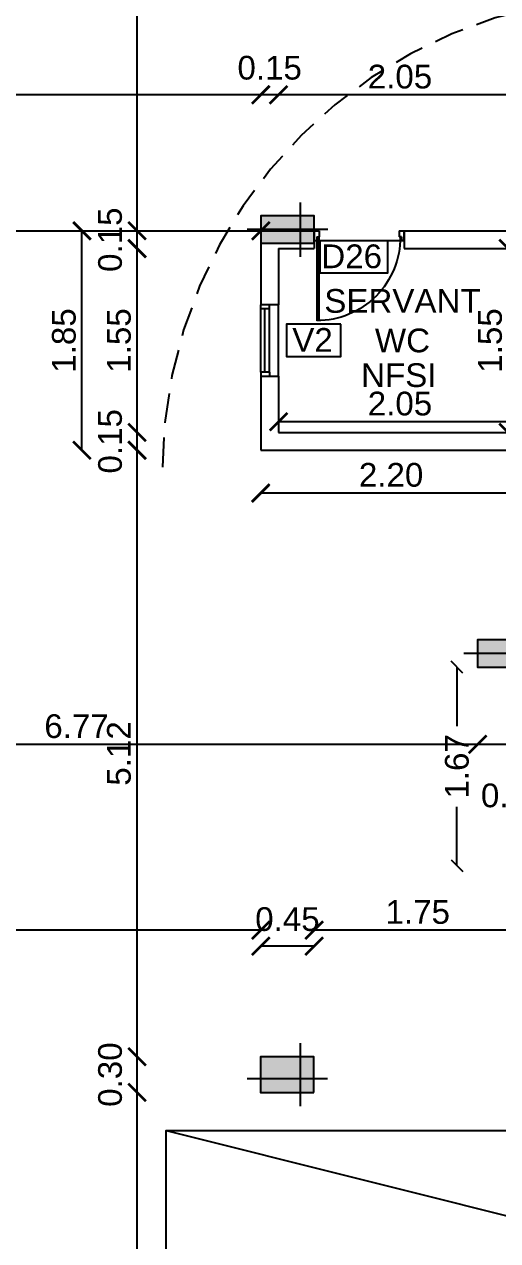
# Model space of a CAD drawing. Header units: metres. Extents: x 2130 to 3135, y 5414 to 5819.
# Drawn here: x 2812.09 to 2816.08, y 5635.48 to 5645.73 of the extents above; entities that cross this region are included whole.
import ezdxf

# ---------------------------------------------------------------- set-up
doc = ezdxf.new("R2010")
doc.units = ezdxf.units.M
doc.header["$MEASUREMENT"] = 0
doc.header["$PDMODE"] = 34
doc.linetypes.add('HIDDEN', pattern=[0.375, 0.25, -0.125])
doc.linetypes.add('PHANTOM2', pattern=[1.25, 0.625, -0.125, 0.125, -0.125, 0.125, -0.125])
doc.layers.get('0').update_dxf_attribs({"lineweight": 18})
doc.layers.get('Defpoints').update_dxf_attribs({"lineweight": 18})
for name, color, linetype in [('BLK_1_FLR_0_EXIT_WIDTH_STAIR', 1, 'Continuous'), ('CMDA CAR', 30, 'Continuous'), ('col', 1, 'Continuous'), ('DIM', 8, 'Continuous'), ('JD', 3, 'Continuous'), ('WALL', 2, 'Continuous'), ('WIN', 5, 'Continuous')]:
    doc.layers.add(name, color=color, linetype=linetype)
doc.layers.add('text', color=7, linetype='Continuous', lineweight=25)
doc.layers.add('text @ 1', color=7, linetype='Continuous', lineweight=25)
doc.styles.add('A1', font='arial.ttf')
doc.styles.add('R1', font='arial.ttf')
doc.styles.get("Standard").update_dxf_attribs({"font": 'arial.ttf'})
doc.dimstyles.new('app', dxfattribs={"dimtxt": 0.2, "dimasz": 0.1, "dimexe": 0.18, "dimexo": 0.0625, "dimgap": 0.09, "dimtad": 0, "dimzin": 0, "dimdsep": 46, "dimtxsty": 'Standard', "dimblk": 'OBLIQUE', "dimcen": 0.09, "dimse1": 1, "dimse2": 1, "dimclre": 8, "dimadec": 0, "dimazin": 0, "dimtfac": 1, "dimtofl": 0, "dimtmove": 0, "dimatfit": 3, "dimfxl": 0, "dimtolj": 1, "dimtzin": 0, "dimarcsym": 0})
doc.dimstyles.new('DIM-CMDA', dxfattribs={"dimtxt": 0.2, "dimasz": 0.15, "dimexe": 0.05, "dimexo": 0.0625, "dimgap": 0.05, "dimtad": 1, "dimzin": 1, "dimdsep": 46, "dimtxsty": 'R1', "dimblk": 'ARCHTICK', "dimcen": 0.09, "dimse1": 1, "dimse2": 1, "dimclrd": 8, "dimclre": 8, "dimadec": 0, "dimazin": 0, "dimtm": 1e-09, "dimtfac": 1, "dimtofl": 0, "dimtmove": 2, "dimatfit": 3, "dimfxl": 0, "dimtolj": 1, "dimtzin": 0, "dimlwd": -1, "dimlwe": -1, "dimarcsym": 0})

# ---------------------------------------------------------------- blocks, each defined once
blk = doc.blocks.new('CAR - 1')
at = {"color": 0}
blk.add_lwpolyline([(-1250, 0), (1250, 0), (1250, 5000), (-1250, 5000)], close=True, dxfattribs=at)
blk.add_lwpolyline([(1250, 0), (0, 5000), (-1250, 0), (1250, 0)], dxfattribs=at)
blk = doc.blocks.new('A$C52CC7759')
at = {"color": 0, "linetype": 'HIDDEN'}
for radius in [7, 4]:
    blk.add_arc((4, 0), radius, 90, 180, dxfattribs=at)
blk = doc.blocks.new('300x450')
blk.add_hatch(color=0).paths.add_polyline_path([(1602.841, -173.858), (1603.141, -173.858), (1603.141, -174.308), (1602.841, -174.308)])
at = {"color": 0}
for p, q in [((1602.956, -173.743), (1602.956, -174.423)), ((1602.726, -173.973), (1603.256, -173.973))]:
    blk.add_line(p, q, dxfattribs=at)
blk.add_lwpolyline([(1602.841, -173.858), (1603.141, -173.858), (1603.141, -174.308), (1602.841, -174.308)], close=True, dxfattribs=at)
blk = doc.blocks.new('230x600')
blk.add_hatch(color=0).paths.add_polyline_path([(1593.962, -175.039), (1594.192, -175.039), (1594.192, -175.639), (1593.962, -175.639)])
at = {"color": 0}
for p, q in [((1594.077, -174.924), (1594.077, -175.754)), ((1593.847, -175.154), (1594.307, -175.154))]:
    blk.add_line(p, q, dxfattribs=at)
blk.add_lwpolyline([(1593.962, -175.039), (1594.192, -175.039), (1594.192, -175.639), (1593.962, -175.639)], close=True, dxfattribs=at)
blk = doc.blocks.new('A$C43150011')
at = {"layer": 'WIN'}
for p, q in [((0.667, 0.75), (0.749, 0.75)), ((0.667, 0.75), (0.667, 0.728)), ((0.698, 0.728), (0.667, 0.728)), ((0.698, 0.728), (0.698, 0.708)), ((0.749, 0.708), (0.749, 0.75)), ((0.749, 0.708), (0.698, 0.708)), ((0.698, 0.023), (0, 0.023)), ((0.698, 0.04), (0.001, 0.04)), ((0.667, 0), (0.667, 0.022)), ((0.698, 0.022), (0.667, 0.022)), ((0.667, 0), (0.749, 0)), ((0.749, 0.042), (0.698, 0.042)), ((0.698, 0.022), (0.698, 0.042)), ((0.749, 0), (0.749, 0.042))]:
    blk.add_line(p, q, dxfattribs=at)
blk.add_lwpolyline([(0.667, 0), (0.667, 0.75)], dxfattribs=at)
blk.add_arc((0.694, 0.025), 0.693, 89.6455, 180.1793, dxfattribs=at)
blk = doc.blocks.new('*U12')
at = {"color": 0}
for p, q in [((0, 0), (0, 0.6)), ((0.075, 0.567), (0.075, 0.6)), ((0.075, 0.033), (0.075, 0.567)), ((0.075, 0.567), (0.15, 0.567)), ((0.117, 0.033), (0.117, 0.567)), ((0.15, 0.567), (0.15, 0.6)), ((0.15, 0.033), (0.15, 0.567)), ((0.075, 0.033), (0.15, 0.033)), ((0.075, 0.033), (0.075, 0)), ((0.15, 0.033), (0.15, 0))]:
    blk.add_line(p, q, dxfattribs=at)
blk = doc.blocks.new('230x450')
blk.add_hatch(color=0).paths.add_polyline_path([(1594.873, -175.039), (1595.103, -175.039), (1595.103, -175.489), (1594.873, -175.489)])
at = {"color": 0}
for p, q in [((1594.988, -174.924), (1594.988, -175.604)), ((1594.758, -175.154), (1595.218, -175.154))]:
    blk.add_line(p, q, dxfattribs=at)
blk.add_lwpolyline([(1594.873, -175.039), (1595.103, -175.039), (1595.103, -175.489), (1594.873, -175.489)], close=True, dxfattribs=at)
blk = doc.blocks.new('_ArchTick')
at = {"color": 0, "linetype": 'ByBlock', "const_width": 0.15}
blk.add_lwpolyline([(-0.5, -0.5), (0.5, 0.5)], dxfattribs=at)
blk = doc.blocks.new('*D800')
at = {"layer": 'Defpoints', "color": 0}
for p in [(2814.232, 5645.139), (2814.232, 5643.531), (2816.282, 5643.531)]:
    blk.add_point(p, dxfattribs=at)
at = {"layer": 'DIM', "color": 8}
blk.add_line((2816.282, 5645.139), (2814.232, 5645.139), dxfattribs=at)
at = {"layer": 'DIM', "color": 8, "xscale": 0.15, "yscale": 0.15, "zscale": 0.15, "rotation": 180}
blk.add_blockref('_ArchTick', (2814.232, 5645.139), dxfattribs=at)
at = {"layer": 'DIM', "color": 8, "xscale": 0.15, "yscale": 0.15, "zscale": 0.15}
blk.add_blockref('_ArchTick', (2816.282, 5645.139), dxfattribs=at)
at = {"layer": 'DIM', "color": 0, "insert": (2815.257, 5645.291), "char_height": 0.2, "attachment_point": 5, "style": 'R1'}
blk.add_mtext('\\A1;2.05', dxfattribs=at)
blk = doc.blocks.new('*D801')
at = {"layer": 'Defpoints', "color": 0}
for p in [(2814.082, 5645.139), (2814.082, 5643.554), (2814.232, 5643.531)]:
    blk.add_point(p, dxfattribs=at)
at = {"layer": 'DIM', "color": 8}
blk.add_line((2814.232, 5645.139), (2814.082, 5645.139), dxfattribs=at)
at = {"layer": 'DIM', "color": 8, "xscale": 0.15, "yscale": 0.15, "zscale": 0.15, "rotation": 180}
blk.add_blockref('_ArchTick', (2814.082, 5645.139), dxfattribs=at)
at = {"layer": 'DIM', "color": 8, "xscale": 0.15, "yscale": 0.15, "zscale": 0.15}
blk.add_blockref('_ArchTick', (2814.232, 5645.139), dxfattribs=at)
at = {"layer": 'DIM', "color": 0, "insert": (2814.157, 5645.366), "char_height": 0.2, "attachment_point": 5, "style": 'R1'}
blk.add_mtext('\\A1;0.15', dxfattribs=at)
blk = doc.blocks.new('*D802')
at = {"layer": 'Defpoints', "color": 0}
for p in [(2809.142, 5645.139), (2809.142, 5643.542), (2814.082, 5643.554)]:
    blk.add_point(p, dxfattribs=at)
at = {"layer": 'DIM', "color": 8}
blk.add_line((2814.082, 5645.139), (2809.142, 5645.139), dxfattribs=at)
at = {"layer": 'DIM', "color": 8, "xscale": 0.15, "yscale": 0.15, "zscale": 0.15, "rotation": 180}
blk.add_blockref('_ArchTick', (2809.142, 5645.139), dxfattribs=at)
at = {"layer": 'DIM', "color": 8, "xscale": 0.15, "yscale": 0.15, "zscale": 0.15}
blk.add_blockref('_ArchTick', (2814.082, 5645.139), dxfattribs=at)
at = {"layer": 'DIM', "color": 0, "insert": (2811.612, 5645.291), "char_height": 0.2, "attachment_point": 5, "style": 'R1'}
blk.add_mtext('\\A1;4.94', dxfattribs=at)
blk = doc.blocks.new('*D808')
at = {"layer": 'Defpoints', "color": 0}
for p in [(2809.142, 5640.242), (2815.912, 5640.312), (2815.912, 5639.662)]:
    blk.add_point(p, dxfattribs=at)
at = {"layer": 'DIM', "color": 8}
blk.add_line((2809.142, 5639.662), (2815.912, 5639.662), dxfattribs=at)
at = {"layer": 'DIM', "color": 8, "xscale": 0.15, "yscale": 0.15, "zscale": 0.15, "rotation": 180}
blk.add_blockref('_ArchTick', (2809.142, 5639.662), dxfattribs=at)
at = {"layer": 'DIM', "color": 8, "xscale": 0.15, "yscale": 0.15, "zscale": 0.15}
blk.add_blockref('_ArchTick', (2815.912, 5639.662), dxfattribs=at)
at = {"layer": 'DIM', "color": 0, "insert": (2812.527, 5639.814), "char_height": 0.2, "attachment_point": 5, "style": 'R1'}
blk.add_mtext('\\A1;6.77', dxfattribs=at)
blk = doc.blocks.new('*D809')
at = {"layer": 'Defpoints', "color": 0}
for p in [(2815.912, 5640.312), (2816.512, 5640.312), (2816.512, 5639.662)]:
    blk.add_point(p, dxfattribs=at)
at = {"layer": 'DIM', "color": 8}
blk.add_line((2815.912, 5639.662), (2816.512, 5639.662), dxfattribs=at)
at = {"layer": 'DIM', "color": 8, "xscale": 0.15, "yscale": 0.15, "zscale": 0.15, "rotation": 180}
blk.add_blockref('_ArchTick', (2815.912, 5639.662), dxfattribs=at)
at = {"layer": 'DIM', "color": 8, "xscale": 0.15, "yscale": 0.15, "zscale": 0.15}
blk.add_blockref('_ArchTick', (2816.512, 5639.662), dxfattribs=at)
at = {"layer": 'DIM', "color": 0, "insert": (2816.212, 5639.23), "char_height": 0.2, "attachment_point": 5, "style": 'R1'}
blk.add_mtext('\\A1;0.60', dxfattribs=at)
blk = doc.blocks.new('*D698')
at = {"layer": 'Defpoints', "color": 0}
for p in [(2814.532, 5638.095), (2816.282, 5637.387), (2814.532, 5636.727)]:
    blk.add_point(p, dxfattribs=at)
at = {"layer": 'DIM', "color": 8}
blk.add_line((2816.282, 5638.095), (2814.532, 5638.095), dxfattribs=at)
at = {"layer": 'DIM', "color": 8, "xscale": 0.15, "yscale": 0.15, "zscale": 0.15, "rotation": 180}
blk.add_blockref('_ArchTick', (2814.532, 5638.095), dxfattribs=at)
at = {"layer": 'DIM', "color": 8, "xscale": 0.15, "yscale": 0.15, "zscale": 0.15}
blk.add_blockref('_ArchTick', (2816.282, 5638.095), dxfattribs=at)
at = {"layer": 'DIM', "color": 0, "insert": (2815.407, 5638.247), "char_height": 0.2, "attachment_point": 5, "style": 'R1'}
blk.add_mtext('\\A1;1.75', dxfattribs=at)
blk = doc.blocks.new('*D699')
at = {"layer": 'Defpoints', "color": 0}
for p in [(2814.082, 5637.96), (2814.082, 5636.727), (2814.532, 5636.727)]:
    blk.add_point(p, dxfattribs=at)
at = {"layer": 'DIM', "color": 8}
blk.add_line((2814.532, 5637.96), (2814.082, 5637.96), dxfattribs=at)
at = {"layer": 'DIM', "color": 8, "xscale": 0.15, "yscale": 0.15, "zscale": 0.15, "rotation": 180}
blk.add_blockref('_ArchTick', (2814.082, 5637.96), dxfattribs=at)
at = {"layer": 'DIM', "color": 8, "xscale": 0.15, "yscale": 0.15, "zscale": 0.15}
blk.add_blockref('_ArchTick', (2814.532, 5637.96), dxfattribs=at)
at = {"layer": 'DIM', "color": 0, "insert": (2814.307, 5638.187), "char_height": 0.2, "attachment_point": 5, "style": 'R1'}
blk.add_mtext('\\A1;0.45', dxfattribs=at)
blk = doc.blocks.new('*D700')
at = {"layer": 'Defpoints', "color": 0}
for p in [(2809.142, 5638.095), (2809.142, 5637.242), (2814.082, 5636.727)]:
    blk.add_point(p, dxfattribs=at)
at = {"layer": 'DIM', "color": 8}
blk.add_line((2814.082, 5638.095), (2809.142, 5638.095), dxfattribs=at)
at = {"layer": 'DIM', "color": 8, "xscale": 0.15, "yscale": 0.15, "zscale": 0.15, "rotation": 180}
blk.add_blockref('_ArchTick', (2809.142, 5638.095), dxfattribs=at)
at = {"layer": 'DIM', "color": 8, "xscale": 0.15, "yscale": 0.15, "zscale": 0.15}
blk.add_blockref('_ArchTick', (2814.082, 5638.095), dxfattribs=at)
at = {"layer": 'DIM', "color": 0, "insert": (2811.612, 5638.247), "char_height": 0.2, "attachment_point": 5, "style": 'R1'}
blk.add_mtext('\\A1;4.94', dxfattribs=at)
blk = doc.blocks.new('*D876')
at = {"layer": 'Defpoints', "color": 0}
for p in [(2813.038, 5636.727), (2814.532, 5636.727), (2814.532, 5631.392)]:
    blk.add_point(p, dxfattribs=at)
at = {"layer": 'DIM', "color": 8}
blk.add_line((2813.038, 5631.392), (2813.038, 5636.727), dxfattribs=at)
at = {"layer": 'DIM', "color": 8, "xscale": 0.15, "yscale": 0.15, "zscale": 0.15}
for p, rotation in [((2813.038, 5636.727), 90), ((2813.038, 5631.392), 270)]:
    blk.add_blockref('_ArchTick', p, dxfattribs=dict(at, rotation=rotation))
at = {"layer": 'DIM', "color": 0, "insert": (2812.886, 5634.06), "char_height": 0.2, "attachment_point": 5, "rotation": 90, "style": 'R1'}
blk.add_mtext('\\A1;5.34', dxfattribs=at)
blk = doc.blocks.new('*D877')
at = {"layer": 'Defpoints', "color": 0}
for p in [(2813.038, 5637.027), (2814.532, 5637.027), (2814.532, 5636.727)]:
    blk.add_point(p, dxfattribs=at)
at = {"layer": 'DIM', "color": 8}
blk.add_line((2813.038, 5636.727), (2813.038, 5637.027), dxfattribs=at)
at = {"layer": 'DIM', "color": 8, "xscale": 0.15, "yscale": 0.15, "zscale": 0.15}
for p, rotation in [((2813.038, 5637.027), 90), ((2813.038, 5636.727), 270)]:
    blk.add_blockref('_ArchTick', p, dxfattribs=dict(at, rotation=rotation))
at = {"layer": 'DIM', "color": 0, "insert": (2812.811, 5636.877), "char_height": 0.2, "attachment_point": 5, "rotation": 90, "style": 'R1'}
blk.add_mtext('\\A1;0.30', dxfattribs=at)
blk = doc.blocks.new('*D878')
at = {"layer": 'Defpoints', "color": 0}
for p in [(2813.038, 5642.142), (2815.358, 5642.142), (2814.532, 5637.027)]:
    blk.add_point(p, dxfattribs=at)
at = {"layer": 'DIM', "color": 8}
blk.add_line((2813.038, 5637.027), (2813.038, 5642.142), dxfattribs=at)
at = {"layer": 'DIM', "color": 8, "xscale": 0.15, "yscale": 0.15, "zscale": 0.15}
for p, rotation in [((2813.038, 5642.142), 90), ((2813.038, 5637.027), 270)]:
    blk.add_blockref('_ArchTick', p, dxfattribs=dict(at, rotation=rotation))
at = {"layer": 'DIM', "color": 0, "insert": (2812.886, 5639.585), "char_height": 0.2, "attachment_point": 5, "rotation": 90, "style": 'R1'}
blk.add_mtext('\\A1;5.12', dxfattribs=at)
blk = doc.blocks.new('*D879')
at = {"layer": 'Defpoints', "color": 0}
for p in [(2813.038, 5642.292), (2815.358, 5642.292), (2815.358, 5642.142)]:
    blk.add_point(p, dxfattribs=at)
at = {"layer": 'DIM', "color": 8}
blk.add_line((2813.038, 5642.142), (2813.038, 5642.292), dxfattribs=at)
at = {"layer": 'DIM', "color": 8, "xscale": 0.15, "yscale": 0.15, "zscale": 0.15}
for p, rotation in [((2813.038, 5642.292), 90), ((2813.038, 5642.142), 270)]:
    blk.add_blockref('_ArchTick', p, dxfattribs=dict(at, rotation=rotation))
at = {"layer": 'DIM', "color": 0, "insert": (2812.811, 5642.217), "char_height": 0.2, "attachment_point": 5, "rotation": 90, "style": 'R1'}
blk.add_mtext('\\A1;0.15', dxfattribs=at)
blk = doc.blocks.new('*D880')
at = {"layer": 'Defpoints', "color": 0}
for p in [(2813.038, 5643.842), (2815.639, 5643.842), (2815.358, 5642.292)]:
    blk.add_point(p, dxfattribs=at)
at = {"layer": 'DIM', "color": 8}
blk.add_line((2813.038, 5642.292), (2813.038, 5643.842), dxfattribs=at)
at = {"layer": 'DIM', "color": 8, "xscale": 0.15, "yscale": 0.15, "zscale": 0.15}
for p, rotation in [((2813.038, 5643.842), 90), ((2813.038, 5642.292), 270)]:
    blk.add_blockref('_ArchTick', p, dxfattribs=dict(at, rotation=rotation))
at = {"layer": 'DIM', "color": 0, "insert": (2812.886, 5643.067), "char_height": 0.2, "attachment_point": 5, "rotation": 90, "style": 'R1'}
blk.add_mtext('\\A1;1.55', dxfattribs=at)
blk = doc.blocks.new('*D881')
at = {"layer": 'Defpoints', "color": 0}
for p in [(2813.038, 5643.992), (2815.605, 5643.992), (2815.639, 5643.842)]:
    blk.add_point(p, dxfattribs=at)
at = {"layer": 'DIM', "color": 8}
blk.add_line((2813.038, 5643.842), (2813.038, 5643.992), dxfattribs=at)
at = {"layer": 'DIM', "color": 8, "xscale": 0.15, "yscale": 0.15, "zscale": 0.15}
for p, rotation in [((2813.038, 5643.992), 90), ((2813.038, 5643.842), 270)]:
    blk.add_blockref('_ArchTick', p, dxfattribs=dict(at, rotation=rotation))
at = {"layer": 'DIM', "color": 0, "insert": (2812.811, 5643.917), "char_height": 0.2, "attachment_point": 5, "rotation": 90, "style": 'R1'}
blk.add_mtext('\\A1;0.15', dxfattribs=at)
blk = doc.blocks.new('*D882')
at = {"layer": 'Defpoints', "color": 0}
for p in [(2813.038, 5648.967), (2813.282, 5648.967), (2815.605, 5643.992)]:
    blk.add_point(p, dxfattribs=at)
at = {"layer": 'DIM', "color": 8}
blk.add_line((2813.038, 5643.992), (2813.038, 5648.967), dxfattribs=at)
at = {"layer": 'DIM', "color": 8, "xscale": 0.15, "yscale": 0.15, "zscale": 0.15}
for p, rotation in [((2813.038, 5648.967), 90), ((2813.038, 5643.992), 270)]:
    blk.add_blockref('_ArchTick', p, dxfattribs=dict(at, rotation=rotation))
at = {"layer": 'DIM', "color": 0, "insert": (2812.886, 5646.48), "char_height": 0.2, "attachment_point": 5, "rotation": 90, "style": 'R1'}
blk.add_mtext('\\A1;4.98', dxfattribs=at)
blk = doc.blocks.new('*D761')
at = {"layer": 'Defpoints', "color": 0}
for p in [(2814.082, 5643.992), (2814.082, 5643.462), (2809.142, 5643.242)]:
    blk.add_point(p, dxfattribs=at)
at = {"layer": 'DIM', "color": 8}
blk.add_line((2809.142, 5643.992), (2814.082, 5643.992), dxfattribs=at)
at = {"layer": 'DIM', "color": 8, "xscale": 0.15, "yscale": 0.15, "zscale": 0.15, "rotation": 180}
blk.add_blockref('_ArchTick', (2809.142, 5643.992), dxfattribs=at)
at = {"layer": 'DIM', "color": 8, "xscale": 0.15, "yscale": 0.15, "zscale": 0.15}
blk.add_blockref('_ArchTick', (2814.082, 5643.992), dxfattribs=at)
at = {"layer": 'DIM', "color": 0, "insert": (2811.612, 5644.145), "char_height": 0.2, "attachment_point": 5, "style": 'R1'}
blk.add_mtext('\\A1;4.94', dxfattribs=at)
blk = doc.blocks.new('*D768')
at = {"layer": 'Defpoints', "color": 0}
for p in [(2814.232, 5642.382), (2814.232, 5642.292), (2816.282, 5642.292)]:
    blk.add_point(p, dxfattribs=at)
at = {"layer": 'DIM', "color": 8}
blk.add_line((2816.282, 5642.382), (2814.232, 5642.382), dxfattribs=at)
at = {"layer": 'DIM', "color": 8, "xscale": 0.15, "yscale": 0.15, "zscale": 0.15, "rotation": 180}
blk.add_blockref('_ArchTick', (2814.232, 5642.382), dxfattribs=at)
at = {"layer": 'DIM', "color": 8, "xscale": 0.15, "yscale": 0.15, "zscale": 0.15}
blk.add_blockref('_ArchTick', (2816.282, 5642.382), dxfattribs=at)
at = {"layer": 'DIM', "color": 0, "insert": (2815.257, 5642.534), "char_height": 0.2, "attachment_point": 5, "style": 'R1'}
blk.add_mtext('\\A1;2.05', dxfattribs=at)
blk = doc.blocks.new('*D769')
at = {"layer": 'Defpoints', "color": 0}
for p in [(2816.282, 5643.842), (2816.17, 5642.292), (2816.282, 5642.292)]:
    blk.add_point(p, dxfattribs=at)
at = {"layer": 'DIM', "color": 8}
blk.add_line((2816.17, 5643.842), (2816.17, 5642.292), dxfattribs=at)
at = {"layer": 'DIM', "color": 8, "xscale": 0.15, "yscale": 0.15, "zscale": 0.15}
for p, rotation in [((2816.17, 5643.842), 90), ((2816.17, 5642.292), 270)]:
    blk.add_blockref('_ArchTick', p, dxfattribs=dict(at, rotation=rotation))
at = {"layer": 'DIM', "color": 0, "insert": (2816.018, 5643.067), "char_height": 0.2, "attachment_point": 5, "rotation": 90, "style": 'R1'}
blk.add_mtext('\\A1;1.55', dxfattribs=at)
blk = doc.blocks.new('*D770')
at = {"layer": 'Defpoints', "color": 0}
for p in [(2814.082, 5642.142), (2814.082, 5641.781), (2816.282, 5641.709)]:
    blk.add_point(p, dxfattribs=at)
at = {"layer": 'DIM', "color": 8}
blk.add_line((2816.282, 5641.781), (2814.082, 5641.781), dxfattribs=at)
at = {"layer": 'DIM', "color": 8, "xscale": 0.15, "yscale": 0.15, "zscale": 0.15, "rotation": 180}
blk.add_blockref('_ArchTick', (2814.082, 5641.781), dxfattribs=at)
at = {"layer": 'DIM', "color": 8, "xscale": 0.15, "yscale": 0.15, "zscale": 0.15}
blk.add_blockref('_ArchTick', (2816.282, 5641.781), dxfattribs=at)
at = {"layer": 'DIM', "color": 0, "insert": (2815.182, 5641.933), "char_height": 0.2, "attachment_point": 5, "style": 'R1'}
blk.add_mtext('\\A1;2.20', dxfattribs=at)
blk = doc.blocks.new('*D771')
at = {"layer": 'Defpoints', "color": 0}
for p in [(2812.573, 5643.992), (2815.605, 5643.992), (2814.68, 5642.142)]:
    blk.add_point(p, dxfattribs=at)
at = {"layer": 'DIM', "color": 8}
blk.add_line((2812.573, 5642.142), (2812.573, 5643.992), dxfattribs=at)
at = {"layer": 'DIM', "color": 8, "xscale": 0.15, "yscale": 0.15, "zscale": 0.15}
for p, rotation in [((2812.573, 5643.992), 90), ((2812.573, 5642.142), 270)]:
    blk.add_blockref('_ArchTick', p, dxfattribs=dict(at, rotation=rotation))
at = {"layer": 'DIM', "color": 0, "insert": (2812.421, 5643.067), "char_height": 0.2, "attachment_point": 5, "rotation": 90, "style": 'R1'}
blk.add_mtext('\\A1;1.85', dxfattribs=at)
blk = doc.blocks.new('_Oblique')
at = {"color": 0, "linetype": 'ByBlock', "lineweight": -2}
blk.add_line((-0.5, -0.5), (0.5, 0.5), dxfattribs=at)
blk = doc.blocks.new('*D924')
at = {"layer": 'BLK_1_FLR_0_EXIT_WIDTH_STAIR', "color": 0, "linetype": 'PHANTOM2', "lineweight": -2}
for p, q in [((2815.738, 5640.312), (2815.738, 5639.816)), ((2815.738, 5638.639), (2815.738, 5639.136))]:
    blk.add_line(p, q, dxfattribs=at)
at = {"layer": 'Defpoints', "color": 0}
for p in [(2815.738, 5640.312), (2816.282, 5640.312), (2816.282, 5638.639)]:
    blk.add_point(p, dxfattribs=at)
at = {"layer": 'BLK_1_FLR_0_EXIT_WIDTH_STAIR', "color": 0, "lineweight": -2, "xscale": 0.1, "yscale": 0.1, "zscale": 0.1}
for p, rotation in [((2815.738, 5640.312), 90), ((2815.738, 5638.639), 270)]:
    blk.add_blockref('_Oblique', p, dxfattribs=dict(at, rotation=rotation))
at = {"layer": 'BLK_1_FLR_0_EXIT_WIDTH_STAIR', "color": 0, "insert": (2815.738, 5639.476), "char_height": 0.2, "attachment_point": 5, "rotation": 90}
blk.add_mtext('\\A1;1.67', dxfattribs=at)

msp = doc.modelspace()

# ---------------------------------------------------------------- linework, layer by layer
at = {"layer": 'JD', "color": 8}
for points in [[(2814.583, 5643.909), (2815.152, 5643.909), (2815.152, 5643.636), (2814.583, 5643.636)], [(2814.759, 5643.204), (2814.3, 5643.204), (2814.3, 5642.931), (2814.759, 5642.931)]]:
    msp.add_lwpolyline(points, close=True, dxfattribs=at)
at = {"layer": 'WALL'}
for p, q in [((2814.082, 5643.992), (2814.532, 5643.992)), ((2814.082, 5643.992), (2814.082, 5643.367)), ((2814.532, 5643.992), (2814.532, 5643.842)), ((2815.292, 5643.992), (2816.282, 5643.992)), ((2815.292, 5643.992), (2815.292, 5643.842)), ((2814.232, 5643.842), (2814.532, 5643.842)), ((2814.232, 5643.842), (2814.232, 5643.367)), ((2815.292, 5643.842), (2816.282, 5643.842)), ((2814.232, 5643.367), (2814.082, 5643.367)), ((2814.082, 5642.767), (2814.082, 5642.142)), ((2814.082, 5642.767), (2814.232, 5642.767)), ((2814.232, 5642.767), (2814.232, 5642.292)), ((2814.232, 5642.292), (2816.282, 5642.292)), ((2814.082, 5642.142), (2816.282, 5642.142))]:
    msp.add_line(p, q, dxfattribs=at)

# ---------------------------------------------------------------- block references
at = {"layer": 'CMDA CAR', "color": 2, "xscale": -0.0009999999892898, "yscale": 0.0009999999892898, "zscale": 0.0009999999892898, "rotation": 270}
msp.add_blockref('CAR - 1', (2813.284, 5635.155), dxfattribs=at)
at = {"layer": 'col', "color": 7, "xscale": -1, "rotation": 270}
for name, p in [('230x450', (2989.571, 4049.014)), ('230x600', (2991.551, 4046.35)), ('300x450', (2988.389, 4033.886))]:
    msp.add_blockref(name, p, dxfattribs=at)
at = {"layer": 'WALL', "color": 8, "linetype": 'HIDDEN'}
msp.add_blockref('A$C52CC7759', (2813.251, 5641.967), dxfattribs=at)
at = {"layer": 'WIN', "xscale": -1.013333333333319, "yscale": 1.013333333333319, "zscale": 1.013333333333319, "rotation": 270}
msp.add_blockref('A$C43150011', (2814.532, 5643.234), dxfattribs=at)
at = {"layer": 'WIN', "linetype": 'ByBlock', "xscale": -1}
msp.add_blockref('*U12', (2814.232, 5642.767), dxfattribs=at)

# ---------------------------------------------------------------- texts
at = {"layer": 'JD', "style": 'R1'}
for s, p in [('D26', (2814.593, 5643.677)), ('V2', (2814.348, 5642.972))]:
    msp.add_text(s, height=0.2, dxfattribs=at).set_placement(p)
at = {"layer": 'text', "insert": (2815.278, 5643.501), "char_height": 0.2, "width": 1.20084, "attachment_point": 2, "style": 'A1'}
msp.add_mtext('SERVANT WC', dxfattribs=at)
at = {"layer": 'text @ 1', "insert": (2815.247, 5642.875), "char_height": 0.2, "width": 0.97504, "attachment_point": 2, "style": 'A1'}
msp.add_mtext('NFSI', dxfattribs=at)

# ---------------------------------------------------------------- dimensions: what is measured, and where the dimension line sits
at = {"layer": 'BLK_1_FLR_0_EXIT_WIDTH_STAIR'}
dim = msp.add_linear_dim(base=(2815.738, 5640.312), p1=(2816.282, 5638.639), p2=(2816.282, 5640.312), angle=90, dimstyle='app', override={"dimfxl": 0, "dimfxlon": 1, "dimarcsym": 2}, dxfattribs=at)
dim.commit()
dim.dimension.update_dxf_attribs({"geometry": '*D924', "text_midpoint": (2815.738, 5639.476)})
at = {"layer": 'DIM', "color": 7}
for base, p1, p2, picture, middle in [((2813.037736077, 5648.967470721), (2815.605323656, 5643.992470721), (2813.281541974, 5648.967470721), '*D882', (2812.88562148, 5646.479970721)), ((2813.038, 5643.992), (2815.639, 5643.842), (2815.605, 5643.992), '*D881', (2812.811, 5643.917)), ((2812.573, 5643.992), (2814.68, 5642.142), (2815.605, 5643.992), '*D771', (2812.421, 5643.067)), ((2813.038, 5643.842), (2815.358, 5642.292), (2815.639, 5643.842), '*D880', (2812.886, 5643.067)), ((2816.17, 5642.292), (2816.282, 5643.842), (2816.282, 5642.292), '*D769', (2816.018, 5643.067)), ((2813.038, 5642.292), (2815.358, 5642.142), (2815.358, 5642.292), '*D879', (2812.811, 5642.217)), ((2813.037736077, 5642.142470721), (2814.531541974, 5637.027470721), (2815.358181263, 5642.142470721), '*D878', (2812.88562148, 5639.584970721)), ((2813.038, 5637.027), (2814.532, 5636.727), (2814.532, 5637.027), '*D877', (2812.811, 5636.877)), ((2813.037736077, 5636.727470721), (2814.531541974, 5631.392470721), (2814.531541974, 5636.727470721), '*D876', (2812.885553267, 5634.059970721))]:
    dim = msp.add_linear_dim(base=base, p1=p1, p2=p2, angle=90, dimstyle='DIM-CMDA', override={"dimpost": '\\X'}, dxfattribs=at)
    dim.commit()
    dim.dimension.update_dxf_attribs({"geometry": picture, "text_midpoint": middle})
for base, p1, p2, picture, middle in [((2814.082, 5645.139), (2814.232, 5643.531), (2814.082, 5643.554), '*D801', (2814.157, 5645.366)), ((2809.142, 5645.139), (2814.082, 5643.554), (2809.142, 5643.542), '*D802', (2811.612, 5645.291)), ((2814.232, 5645.139), (2816.282, 5643.531), (2814.232, 5643.531), '*D800', (2815.257, 5645.291)), ((2814.232, 5642.382), (2816.282, 5642.292), (2814.232, 5642.292), '*D768', (2815.257, 5642.534)), ((2814.082, 5641.781), (2816.282, 5641.709), (2814.082, 5642.142), '*D770', (2815.182, 5641.933)), ((2815.912, 5639.662), (2809.142, 5640.242), (2815.912, 5640.312), '*D808', (2812.527, 5639.814)), ((2816.512, 5639.662), (2815.912, 5640.312), (2816.512, 5640.312), '*D809', (2816.212, 5639.23)), ((2809.142, 5638.095), (2814.082, 5636.727), (2809.142, 5637.242), '*D700', (2811.612, 5638.247)), ((2814.082, 5637.96), (2814.532, 5636.727), (2814.082, 5636.727), '*D699', (2814.307, 5638.187)), ((2814.532, 5638.095), (2816.282, 5637.387), (2814.532, 5636.727), '*D698', (2815.407, 5638.247))]:
    dim = msp.add_linear_dim(base=base, p1=p1, p2=p2, dimstyle='DIM-CMDA', override={"dimpost": '\\X'}, dxfattribs=at)
    dim.commit()
    dim.dimension.update_dxf_attribs({"geometry": picture, "text_midpoint": middle})
at = {"layer": 'DIM', "color": 4}
dim = msp.add_linear_dim(base=(2814.082, 5643.992), p1=(2809.142, 5643.242), p2=(2814.082, 5643.462), dimstyle='DIM-CMDA', override={"dimpost": '\\X'}, dxfattribs=at)
dim.commit()
dim.dimension.update_dxf_attribs({"geometry": '*D761', "text_midpoint": (2811.612, 5644.145)})

doc.saveas('drawing.dxf')
